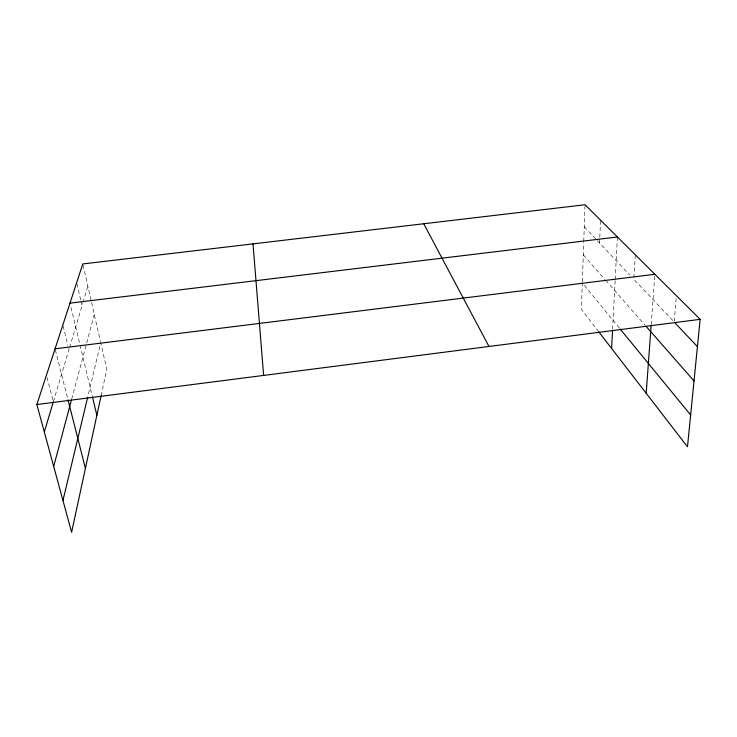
<?xml version="1.0" encoding="UTF-8"?>
<svg xmlns="http://www.w3.org/2000/svg" width="737" height="737" viewBox="0 0 737 737"><rect width="100%" height="100%" fill="white"/><g stroke="black" fill="none" stroke-linecap="round" stroke-linejoin="round"><path stroke-width="0.55" stroke-dasharray="3.69 2.76" d="M582.35 281.764L583.722 242.528M583.759 241.404L585.04 204.739M599.559 243.026L599.752 238.456M599.807 237.314L600.544 220.17M612.594 329.365L615.146 280.567M615.202 279.461L617.422 236.982M635.312 254.781L633.792 279.259L674.152 321.977L676.197 297.978M651.195 324.75L654.88 274.275M101.098 395.705L106.801 369.301L100.739 342.714L87.97 396.036M71.719 398.975L94.308 314.496M53.368 401.683L68.946 349.568L68.154 346.344M69.591 347.413L82.701 303.561M83.023 302.483L87.869 286.251M584.266 226.839L596.5 239.783M597.265 240.594L629.96 275.205M583.289 254.855L604.985 279.553M605.722 280.401L645.419 325.597M619.393 328.103L582.313 282.888L581.382 309.319L597.937 330.756M47.002 377.436L53.082 400.587M55.339 349.928L67.73 398.754M63.133 325.975L67.887 345.275M71.019 307.467L92.189 395.797M76.924 283.773L80.766 300.235M81.024 301.332L82.047 305.726M83.041 265.062L91.333 301.461M91.581 302.548L100.49 341.636"/><path stroke-width="1.11" d="M611.59 348.454L612.53 330.489M646.183 393.263L651.112 325.892M101.098 395.705L71.609 532.261L36.85 404.549L82.784 263.947L585.04 204.739L700.15 319.342L687.483 446.779L598.619 331.641M62.958 500.478L87.703 397.151M53.69 466.41L71.434 400.053M44.321 431.983L53.368 401.683M36.85 404.549L700.15 319.342M55.054 348.822L654.88 274.275M69.987 303.137L617.422 236.982M674.926 322.806L697.432 346.63M646.174 326.454L694.024 380.946M620.103 328.96L690.643 414.968M423.729 223.753L488.99 346.464M68.016 399.859L85.409 468.382M92.447 396.884L96.86 415.318M253.021 243.883L263.616 375.419"/></g></svg>
